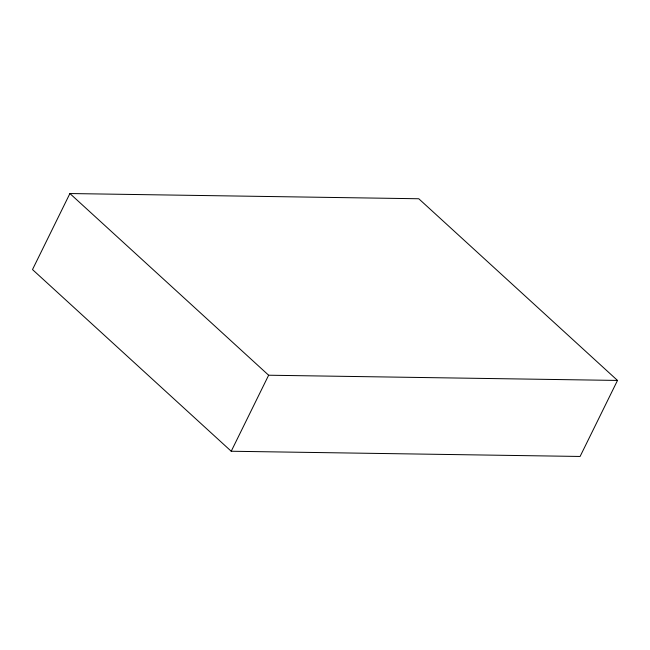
<?xml version="1.0" encoding="UTF-8"?>
<svg xmlns="http://www.w3.org/2000/svg" width="650" height="650" viewBox="0 0 650 650"><rect width="100%" height="100%" fill="white"/><g stroke="black" fill="none" stroke-linecap="round" stroke-linejoin="round"><path stroke-width="0.97" d="M69.907 193.537L32.5 269.563L231.229 451.246L580.092 456.462L617.5 380.437L418.771 198.754L69.907 193.537L268.637 375.221L617.5 380.437M231.229 451.246L268.637 375.221"/></g></svg>
